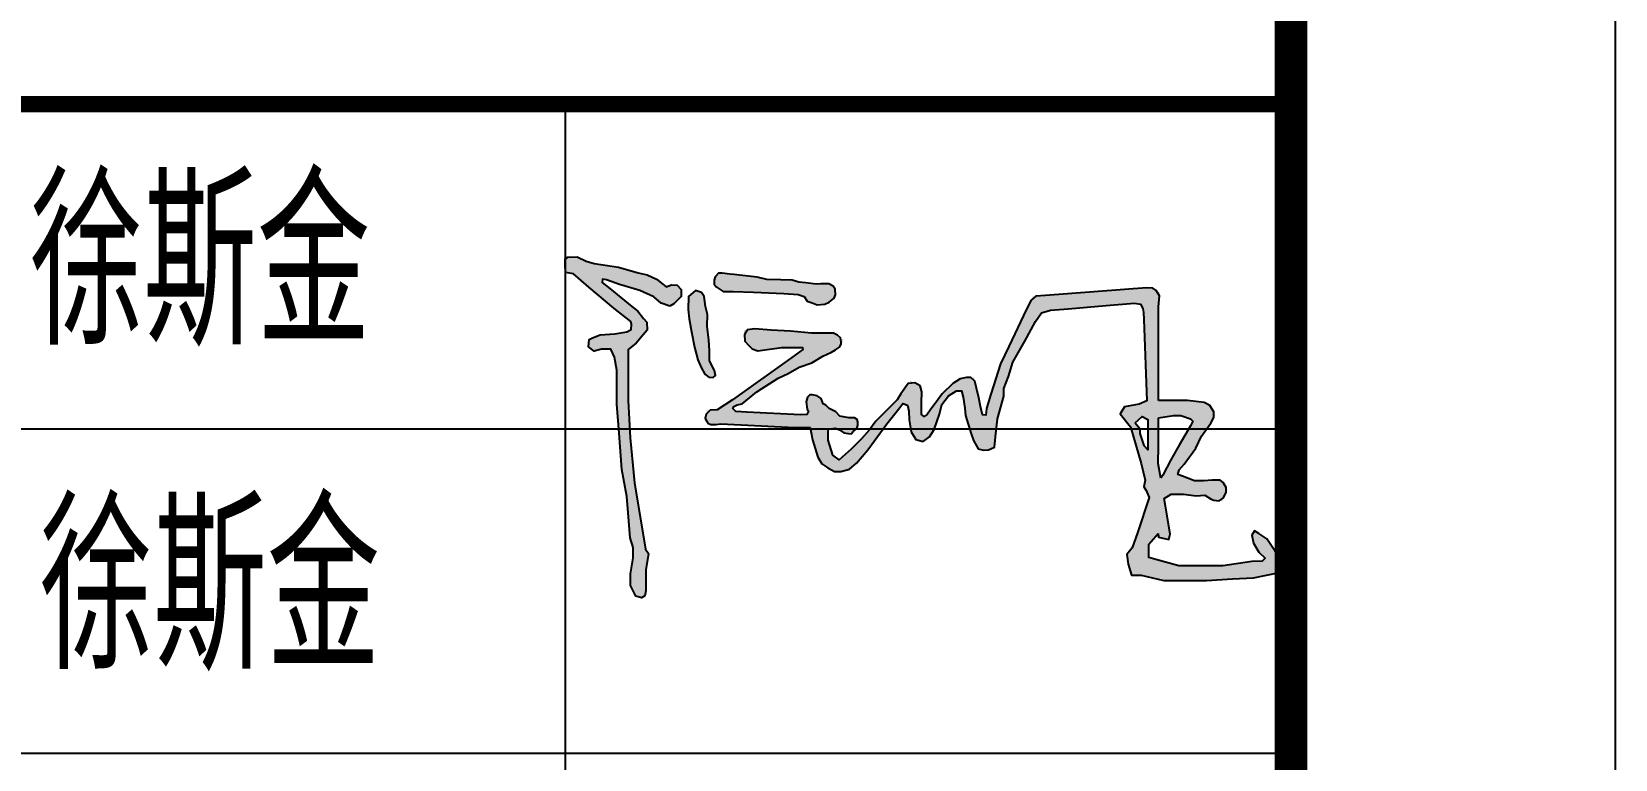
# Model space of a CAD drawing. Extents: x -307088 to 5640332, y -3541089 to -2181377.
# Drawn here: x 5583702 to 5591026, y -3318667 to -3315304 of the extents above; entities that cross this region are included whole.
import ezdxf

# ---------------------------------------------------------------- set-up
doc = ezdxf.new("R2010")
doc.units = 0
doc.header["$LTSCALE"] = 100
doc.header["$MEASUREMENT"] = 0
doc.layers.get('0').update_dxf_attribs({"linetype": 'CONTINUOUS'})
doc.layers.add('E_WALL', color=255, linetype='CONTINUOUS')
doc.layers.add('PUB_TITLE', color=4, linetype='CONTINUOUS')
doc.styles.add('TSSD_REIN', font='Tssdeng.shx', dxfattribs={"width": 0.7, "bigfont": 'hztxt.shx'})

# ---------------------------------------------------------------- blocks, each defined once
blk = doc.blocks.new('A$C4A663932')
at = {"layer": 'E_WALL'}
h = blk.add_hatch(color=256, dxfattribs=at)
h.paths.add_polyline_path([(191, 429.7), (194.8, 409.7), (199.2, 386.3), (204.5, 366.6), (209.3, 354.9), (215.3, 344.4), (221.5, 340), (228.2, 339.6), (231.7, 342.3), (230.2, 350), (222.5, 363.6), (222.5, 380.9), (221.1, 396.7), (218.5, 418.3), (219.1, 436.3), (216, 448.7), (214, 464), (210.2, 470.3), (200.7, 473.6), (190, 464.1), (189.3, 444)])
h.paths.add_polyline_path([(290.3, 470.8), (337, 468.9), (367, 466.7), (373, 457), (380.7, 454.3), (388.5, 451.1), (400, 452.5), (406.9, 455.2), (414.4, 461.5), (416.4, 466.8), (416.1, 475.6), (412.8, 480.1), (406.5, 483.7), (393.9, 483.7), (387, 483.2), (370.8, 485), (360.1, 486.2), (349.5, 489.5), (332.2, 490), (310.6, 490.5), (295.8, 494), (273.3, 496.5), (259.8, 498), (253.8, 498.6), (242, 499.9), (236.1, 499.9), (230.9, 494.4), (229.4, 489.1), (229.4, 483.3), (232.4, 479.1), (243.3, 472.1), (258.6, 472.1)])
h.paths.add_polyline_path([(161.3, 449.4), (167.1, 452.9), (178.8, 464.2), (178.8, 474.7), (172.6, 481.8), (163.7, 482), (155.5, 479), (140.6, 490.7), (126, 497.7), (112.4, 500.8), (82.2, 509.2), (37.4, 516), (18.4, 525.5), (3.9, 524.6), (0, 522.3), (0, 513), (0.5, 501.2), (12.7, 499.1), (36.4, 478.5), (74.6, 446.1), (102.8, 424.5), (100.9, 411), (76.1, 406.8), (53.5, 405), (41.9, 400.4), (36.9, 397.7), (35.6, 386.6), (44.6, 380.1), (55.7, 383), (70, 383), (76, 370.5), (79.6, 350.8), (79.6, 317.7), (79.6, 298.4), (83.1, 253.4), (87.3, 197.7), (94.6, 155.8), (96.7, 130.9), (100.1, 92.3), (104.4, 77.6), (104.4, 61.7), (100.7, 36.6), (100.6, 28.3), (100.5, 19), (108.5, 2.4), (117.5, 0), (122.8, 2.9), (124.3, 10.5), (124.3, 25), (124.3, 43.2), (128, 67.9), (123.5, 74.7), (106.8, 176.8), (99.8, 246.3), (96.8, 304.1), (97.1, 359.8), (96.7, 382.3), (109, 392.3), (120.1, 405.3), (126, 412.1), (125.6, 424.4), (111.6, 441.4), (102.6, 448.9), (68.5, 476.4), (56.6, 485.8), (57.5, 492.1), (83.8, 482.7), (114.9, 473.3), (136.7, 463.7), (147.7, 454)])
h = blk.add_hatch(color=256, dxfattribs=at)
h.paths.add_polyline_path([(670.7, 360.5), (683.6, 387.3), (711.1, 444.4), (721.1, 464.3), (740.4, 465.8), (904.1, 478.3), (916.4, 469.9), (914.5, 448.3), (914.5, 303.9), (940.2, 303.9), (959.2, 303.9), (991.7, 300.1), (1002.3, 281.5), (995.3, 269), (980.9, 249), (972.1, 230.6), (954.1, 205.8), (946.5, 197.2), (944.2, 189.7), (970.3, 180.2), (984.2, 180.2), (997.1, 181), (1012.6, 181), (1020.9, 166.8), (1012.8, 148.6), (998.4, 150.3), (986.2, 158), (972.8, 156.8), (952.9, 159.8), (933.9, 159.8), (923.2, 153.1), (925.2, 141.3), (932.3, 98.3), (930.7, 89.7), (909.8, 94.1), (899.4, 82.6), (899.4, 61.9), (910.4, 58.8), (946, 48.9), (964, 48.9), (988.3, 48.9), (1013.6, 48.9), (1058.2, 55.6), (1074.6, 56.3), (1078.9, 61), (1069, 70), (1060.9, 84), (1058.4, 96.6), (1062.5, 103), (1081.6, 90.7), (1093.7, 72.3), (1106.8, 62.8), (1115.4, 53.4), (1117.2, 43.9), (1100.9, 39), (1060.9, 30.9), (1028.4, 29.1), (988.3, 26.8), (966.7, 26.8), (922.6, 26.8), (887.8, 35), (873, 35), (867.6, 51.7), (865.8, 66.5), (873.9, 76.9), (882, 99.8), (900, 154.4), (895.7, 165.2), (892, 171), (894.2, 181.2), (887.9, 206.8), (871.4, 263.5), (855.2, 283.6), (862, 294.3), (884.8, 298.4), (896.7, 303.2), (891.8, 428.9), (891.3, 439.4), (890.3, 445.6), (886.8, 452.1), (877.3, 453.8), (834.1, 450.3), (775.4, 445.1), (748, 443.2), (734.1, 439), (725.1, 425.4), (708.3, 395.5), (690.2, 363), (683.2, 340.7), (675.9, 322.6), (676.3, 310.6), (666.4, 275.8), (663.3, 248.1), (661.5, 232), (650.1, 226.5), (636.6, 229.4), (627.6, 245.5), (617.2, 280.7), (616.2, 292.3), (613.6, 309.2), (610.8, 319), (603.3, 319), (590.9, 311), (580.4, 297.8), (576.8, 282.9), (566.1, 251.3), (551.8, 240.7), (540.2, 243.8), (533.1, 255.6), (530, 274.3), (529.4, 287.5), (527.5, 296.9), (520.6, 299.4), (514.1, 291), (495.6, 268), (466.4, 227.9), (448.8, 207.2), (437.9, 197.9), (418.4, 192.7), (404.9, 200.3), (395.5, 206.3), (389.4, 216.8), (381.3, 243.1), (377.3, 262.3), (373.8, 262.5), (353.9, 262.5), (240, 267.7), (225.5, 266.1), (214.6, 272), (218.2, 288.6), (233.9, 289.7), (257.7, 305.1), (349.1, 370.2), (366.4, 382.4), (365.9, 385.8), (333.6, 385.8), (311.1, 382.4), (292.4, 379.6), (277.1, 394.9), (275.4, 412.1), (292.1, 414.3), (317.5, 412.1), (347, 410.9), (379.4, 407.6), (391.3, 407.6), (404.1, 407.6), (415.3, 407.6), (428.9, 397), (422.9, 386), (416.4, 382.1), (410.3, 378.3), (397, 372), (380.2, 362.1), (360.4, 355.4), (343.8, 345.5), (328, 338.5), (295.2, 317.4), (272.8, 299), (265.1, 297.1), (260, 294.8), (258.2, 291.4), (263.1, 287.1), (280.1, 286.1), (362.6, 281.6), (372.6, 282.3), (373.9, 285), (370.8, 306.6), (377.8, 313.2), (393.1, 310.2), (397.5, 298.9), (401.7, 296.8), (406.9, 291.4), (417.2, 286.4), (423.5, 279.8), (437.3, 277), (450.9, 277), (450.9, 262), (444.4, 256.6), (440.5, 252.4), (436.6, 253), (429.2, 253.9), (422.8, 258.6), (416, 261.4), (405.9, 259.9), (405, 255.7), (405, 242.8), (412.7, 219.5), (422.1, 212.5), (440.7, 229.1), (456.8, 244.8), (468.9, 258.8), (478.5, 272), (511.7, 305.1), (517.4, 314.4), (532.1, 334.3), (549.9, 325.3), (549.4, 300.4), (549.4, 282.3), (553.4, 279), (557.7, 282.4), (563.6, 290.5), (570.1, 299.4), (580.8, 314.2), (597.3, 330.2), (612.1, 339.4), (630, 339.4), (633.9, 322.7), (637.6, 307.9), (640.3, 294.6), (643.1, 282), (648.2, 281.4), (649.5, 291.7), (656.3, 313.8)])
h.paths.add_polyline_path([(878.6, 269.7), (889.5, 279.2), (898.2, 274.5), (898.2, 228), (891.8, 234.5), (889.2, 242.5), (885.6, 253.1), (885.6, 260.9)], flags=16)
h.paths.add_polyline_path([(914, 206.9), (914.5, 234), (914.5, 273.4), (914.5, 277), (945.6, 282.4), (968.1, 273.8), (963.8, 264.7), (946.5, 235.1), (933.4, 212.6), (918.2, 182.6)], flags=16)
for points in [[(161.3, 449.4), (147.7, 454), (136.7, 463.7), (114.9, 473.3), (83.8, 482.7), (63.6, 489.9), (57.3, 490.7), (56.6, 485.8), (68.5, 476.4), (102.6, 448.9), (111.6, 441.4), (120.8, 430.2), (125.6, 424.4), (126, 412.1), (120.1, 405.3), (109, 392.3), (96.7, 382.3), (97.1, 359.8), (96.8, 304.1), (99.8, 246.3), (106.8, 176.8), (123.5, 74.7), (128, 67.9), (124.3, 43.2), (124.3, 25), (124.3, 10.5), (122.8, 2.9), (117.5, 0), (108.5, 2.4), (100.5, 19), (100.6, 28.3), (100.7, 36.6), (104.4, 61.7), (104.4, 77.6), (100.1, 92.3), (96.7, 130.9), (94.6, 155.8), (87.3, 197.7), (83.1, 253.4), (79.6, 298.4), (79.6, 317.7), (79.6, 350.8), (76, 370.5), (70, 383), (55.7, 383), (44.6, 380.1), (35.6, 386.6), (36.9, 397.7), (41.9, 400.4), (53.5, 405), (76.1, 406.8), (94.7, 409.9), (101.3, 413.5), (102.3, 420.9), (101.1, 425.7), (74.6, 446.1), (36.4, 478.5), (12.7, 499.1), (0.5, 501.2), (0, 513), (0, 522.3), (3.9, 524.6), (18.4, 525.5), (32.1, 518.7), (44.3, 515), (82.2, 509.2), (112.4, 500.8), (126, 497.7), (140.6, 490.7), (150.3, 483.1), (155.5, 479), (163.7, 482), (172.6, 481.8), (178.8, 474.7), (178.8, 464.2), (167.1, 452.9), (161.3, 449.4)], [(232.4, 479.1), (243.3, 472.1), (258.6, 472.1), (290.3, 470.8), (337, 468.9), (358.8, 467.3), (368.4, 464.4), (373, 457), (380.7, 454.3), (388.5, 451.1), (400, 452.5), (406.9, 455.2), (414.4, 461.5), (416.4, 466.8), (416.1, 475.6), (412.8, 480.1), (406.5, 483.7), (398.4, 483.7), (393.9, 483.7), (387, 483.2), (370.8, 485), (360.1, 486.2), (349.5, 489.5), (332.2, 490), (310.6, 490.5), (295.8, 494), (273.3, 496.5), (259.8, 498), (253.8, 498.6), (242, 499.9), (236.1, 499.9), (230.9, 494.4), (229.4, 489.1), (229.4, 483.3), (232.4, 479.1)], [(210.2, 470.3), (200.7, 473.6), (190, 464.1), (189.3, 444), (191, 429.7), (194.8, 409.7), (199.2, 386.3), (204.5, 366.6), (209.3, 354.9), (215.3, 344.4), (221.5, 340), (228.2, 339.6), (231.7, 342.3), (230.2, 350), (225.8, 357.8), (222.5, 365.6), (222.5, 380.9), (221.1, 396.7), (218.5, 418.3), (219.1, 436.3), (216, 448.7), (214, 464), (210.2, 470.3)], [(914.5, 303.9), (914.5, 448.3), (916, 465.4), (911.1, 473.5), (905.9, 477.1), (896.2, 477.7), (740.4, 465.8), (725.6, 464.7), (718.3, 458.7), (711.1, 444.4), (683.6, 387.3), (670.7, 360.5), (656.3, 313.8), (649.5, 291.7), (648.2, 281.4), (643.1, 282), (640.3, 294.6), (637.6, 307.9), (633.9, 322.7), (631.3, 333.9), (625, 339.4), (618.7, 339.4), (609, 337.4), (597.3, 330.2), (580.8, 314.2), (570.1, 299.4), (563.6, 290.5), (557.7, 282.4), (553.4, 279), (549.4, 282.3), (549.4, 300.4), (549.7, 317.5), (547.1, 326.7), (538.9, 330.9), (528.8, 329.9), (517.4, 314.4), (511.7, 305.1), (478.5, 272), (468.9, 258.8), (456.8, 244.8), (440.7, 229.1), (422.1, 212.5), (412.7, 219.5), (405, 242.8), (405, 255.7), (405.9, 259.9), (416, 261.4), (422.8, 258.6), (429.2, 253.9), (436.6, 253), (440.5, 252.4), (444.4, 256.6), (449.2, 260.6), (450.9, 265.5), (450.9, 270.9), (450, 274.6), (446.1, 277), (437.3, 277), (423.5, 279.8), (417.2, 286.4), (406.9, 291.4), (401.7, 296.8), (397.5, 298.9), (394.3, 307.2), (388.4, 311.1), (380.5, 312.6), (377.2, 312.6), (373.3, 308.9), (371.5, 301.8), (373.1, 290.5), (375, 287.3), (372.6, 282.3), (362.6, 281.6), (280.1, 286.1), (263.1, 287.1), (258.2, 291.4), (260, 294.8), (265.1, 297.1), (272.8, 299), (295.2, 317.4), (328, 338.5), (343.8, 345.5), (360.4, 355.4), (380.2, 362.1), (397, 372), (410.3, 378.3), (416.4, 382.1), (422.9, 386), (425.5, 390.8), (425.5, 394.3), (424.1, 400.7), (419.4, 404.4), (413.4, 407.6), (404.1, 407.6), (391.3, 407.6), (379.4, 407.6), (347, 410.9), (317.5, 412.1), (292.1, 414.3), (280.5, 412.7)], [(280.5, 412.7), (276.1, 405.6), (277, 395.5), (282.6, 389.4), (288.3, 383.7), (296.6, 380.3), (311.1, 382.4), (333.6, 385.8), (359.8, 385.8), (365.9, 385.8), (366.4, 382.4), (349.1, 370.2), (257.7, 305.1), (233.9, 289.7), (223.2, 288.9), (217, 282.9), (215.6, 276.4), (219.8, 269.2), (224.4, 266.7), (232.1, 266.9), (240, 267.7), (353.9, 262.5), (373.8, 262.5), (377.3, 262.3), (381.3, 243.1), (389.4, 216.8), (395.5, 206.3), (404.9, 200.3), (415, 194.6), (424.9, 194.4), (437.9, 197.9), (448.8, 207.2), (466.4, 227.9), (495.6, 268), (514.1, 291), (520.6, 299.4), (527.5, 296.9), (529.4, 287.5), (530, 274.3), (533.1, 255.6), (540.2, 243.8), (551.8, 240.7), (561.4, 247.8), (568.7, 259), (576.8, 282.9), (580.4, 297.8), (590.9, 311), (603.3, 319), (610.8, 319), (613.6, 309.2), (616.2, 292.3), (617.2, 280.7), (625.6, 252.3), (629.4, 242.4), (636.6, 229.4), (644.9, 227.6), (652.7, 227.8), (661.5, 232), (663.3, 248.1), (666.4, 275.8), (676.3, 310.6), (675.9, 322.6), (683.2, 340.7), (690.2, 363), (708.3, 395.5), (725.1, 425.4), (734.1, 439), (748, 443.2), (775.4, 445.1), (834.1, 450.3), (877.3, 453.8), (886.8, 452.1), (890.3, 445.6), (891.3, 439.4), (891.8, 428.9), (896.7, 303.2), (884.8, 298.4), (862, 294.3), (855.2, 283.6), (871.4, 263.5)], [(923.2, 153.1), (933.9, 159.8), (952.9, 159.8), (972.8, 156.8), (986.2, 158), (995.8, 152), (999.6, 150.2), (1008.2, 149.2), (1008.2, 149.2), (1015, 153.7), (1019.1, 162.8), (1019.1, 169.9), (1014.5, 177.7), (1009.5, 181), (997.1, 181), (984.2, 180.2), (970.3, 180.2), (951.6, 187.1), (944.2, 189.7), (946.5, 197.2), (954.1, 205.8), (972.1, 230.6), (980.9, 249), (995.3, 269), (1000.1, 277.6), (999.6, 286.2), (993.8, 296.3), (985, 300.8), (959.2, 303.9), (940.2, 303.9), (921, 303.9), (914.5, 303.9)], [(878.6, 269.7), (889.5, 279.2), (898.2, 274.5), (898.2, 228)], [(878.6, 269.7), (885.6, 260.9), (885.6, 253.1), (889.2, 242.5), (891.8, 234.5), (898.2, 228), (898.2, 228)], [(917.9, 184.2), (914, 206.9), (914.5, 234), (914.5, 273.4), (914.5, 277)], [(914.5, 277), (937.7, 281), (949.2, 281), (963.8, 275.5), (967.4, 272.3), (963.8, 264.7), (946.5, 235.1), (933.4, 212.6), (921.3, 188.7), (917.9, 184.2)], [(871.4, 263.5), (887.9, 206.8), (894.2, 181.2), (892, 171), (895.7, 165.2), (900, 154.4), (882, 99.8), (873.9, 76.9), (865.8, 66.5), (867.6, 51.7), (873, 35), (887.8, 35), (922.6, 26.8), (966.7, 26.8), (988.3, 26.8), (1028.4, 29.1), (1060.9, 30.9), (1100.9, 39), (1117.2, 43.9), (1115.4, 53.4), (1106.8, 62.8), (1093.7, 72.3), (1081.6, 90.7), (1069, 98.8), (1062.5, 103), (1058.4, 96.6), (1060.9, 84), (1069, 70), (1078.9, 61), (1074.6, 56.3), (1058.2, 55.6), (1013.6, 48.9), (988.3, 48.9), (964, 48.9), (946, 48.9), (910.4, 58.8), (899.4, 61.9), (899.4, 82.6), (914.1, 98.8)], [(914.1, 98.8), (914.8, 93.1), (930.7, 89.7), (932.3, 98.3), (925.2, 141.3), (923.2, 153.1)]]:
    blk.add_lwpolyline(points, dxfattribs=at)
blk = doc.blocks.new('A$C39095DDF')
at = {"layer": 'E_WALL'}
blk.add_blockref('A$C4A663932', (-2045.6, 574.2), dxfattribs=at)
blk = doc.blocks.new('A$C24767006')
at = {"layer": 'PUB_TITLE'}
for p, q in [((7218, 28987.5, 1873.5), (7218, 18518.2, 1873.5)), ((75, 27487.5, 1873.5), (10575, 27487.5, 1873.5)), ((75, 25987.5, 1873.5), (10575, 25987.5, 1873.5))]:
    blk.add_line(p, q, dxfattribs=at)
at = {"layer": 'PUB_TITLE', "const_width": 75, "elevation": 1873.5}
blk.add_lwpolyline([(75, 28987.5), (10575, 28987.5), (10575, 18487.5), (75, 18487.5)], close=True, dxfattribs=at)
at = {"xscale": 3, "yscale": 3, "zscale": 3}
blk.add_blockref('A$C39095DDF', (13355.2, 24983.6, 1873.5), dxfattribs=at)
at = {"layer": 'PUB_TITLE', "style": 'TSSD_REIN', "width": 0.7}
for p in [(4742, 27879, 1873.5), (4787.4, 26379, 1873.5)]:
    blk.add_text('徐斯金', height=750, dxfattribs=at).set_placement(p)

msp = doc.modelspace()

# ---------------------------------------------------------------- linework, layer by layer
at = {"layer": 'PUB_TITLE'}
msp.add_lwpolyline([(5479576.3, -3346089.1), (5591026.3, -3346089.1), (5591026.3, -3283089.1), (5479576.3, -3283089.1)], close=True, dxfattribs=at)
at = {"layer": 'PUB_TITLE', "const_width": 150}
msp.add_lwpolyline([(5483326.3, -3344589.1), (5589526.3, -3344589.1), (5589526.3, -3284589.1), (5483326.3, -3284589.1)], close=True, dxfattribs=at)

# ---------------------------------------------------------------- block references
msp.add_blockref('A$C24767006', (5578951.3, -3344626.6, -1873.5))

doc.saveas('drawing.dxf')
